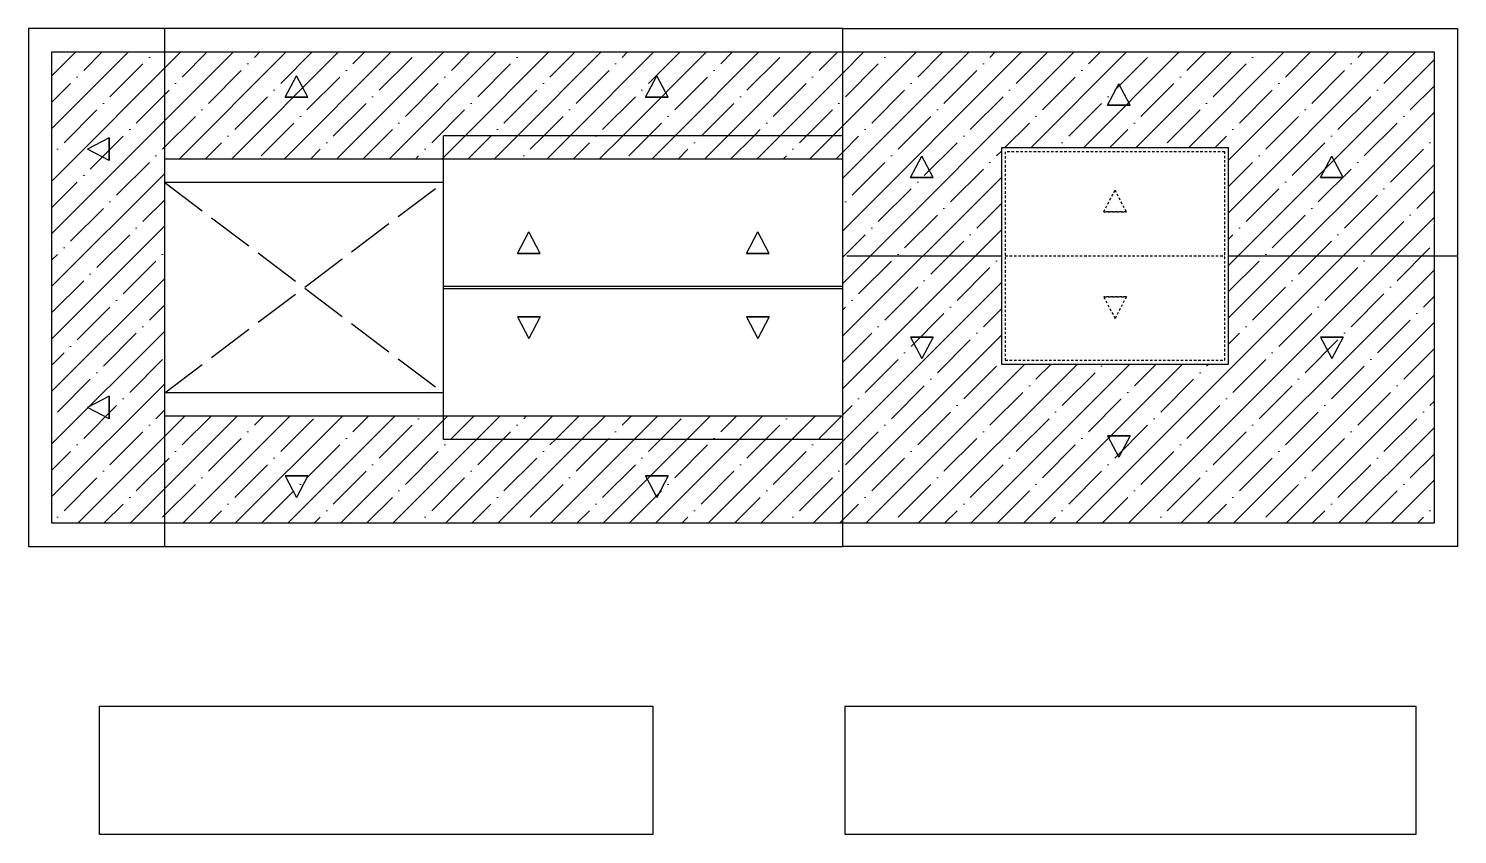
# Model space of a CAD drawing. Header units: metres. Extents: x 167 to 250, y 44 to 219.
# Drawn here: x 174 to 247.2, y 127.8 to 169.1 of the extents above; entities that cross this region are included whole.
import ezdxf

# ---------------------------------------------------------------- set-up
doc = ezdxf.new("R2010")
doc.units = ezdxf.units.M
doc.linetypes.add('06-PT1-01$0$HIDDEN2', pattern=[0.1875, 0.125, -0.0625])
doc.linetypes.add('ACAD_ISO02W100', pattern=[15, 12, -3])
for name, color, linetype, lineweight in [('A-PLAN-ACHU1', 105, 'Continuous', 9), ('muros', 5, 'Continuous', 25), ('puntea', 253, '06-PT1-01$0$HIDDEN2', 25)]:
    doc.layers.add(name, color=color, linetype=linetype, lineweight=lineweight)
pattern_1 = [(45, (-0.0009, 7.6328), (-1.347038, 1.347038), []), (45, (1.3461, 7.6328), (-1.347038, 1.347038), [2.38125, -0.47625, 0, -0.47625])]

# ---------------------------------------------------------------- blocks, each defined once
blk = doc.blocks.new('fghrhyrh')
at = {"layer": 'muros', "color": 2}
for points in [[(210.792, 146.658), (211.954, 146.658), (211.373, 145.558)], [(211.954, 146.658), (210.792, 146.658), (211.373, 145.558)]]:
    blk.add_lwpolyline(points, dxfattribs=at)
blk = doc.blocks.new('eggtgt')
at = {"layer": 'muros', "color": 2}
for points in [[(210.792, 149.916), (211.954, 149.916), (211.373, 151.016)], [(211.954, 149.916), (210.792, 149.916), (211.373, 151.016)]]:
    blk.add_lwpolyline(points, dxfattribs=at)

msp = doc.modelspace()

# ---------------------------------------------------------------- hatches: boundary and pattern name
at = {"layer": 'A-PLAN-ACHU1', "lineweight": 5}
h = msp.add_hatch(dxfattribs=at)
h.set_pattern_fill('ANSI35', color=8, scale=0.3)
h.set_pattern_definition(pattern_1)
h.paths.add_polyline_path([(187.232, 167.869), (184.952, 167.869), (179.992, 167.869), (177.712, 167.869), (175.172, 167.869), (175.173, 143.713), (178.912, 143.713), (179.992, 143.713), (184.952, 143.713), (187.232, 143.713), (192.192, 143.713), (194.472, 143.713), (199.432, 143.713), (201.712, 143.713), (215.726, 143.714), (215.726, 148.003), (195.242, 148.003), (195.242, 149.203), (180.952, 149.203), (180.952, 162.379), (195.242, 162.379), (195.242, 163.579), (215.726, 163.579), (215.726, 167.869), (205.332, 167.869), (204.252, 167.869), (201.712, 167.869), (199.432, 167.869), (194.472, 167.869), (192.192, 167.869)])
h = msp.add_hatch(dxfattribs=at)
h.set_pattern_fill('ANSI35', color=8, scale=0.3)
h.set_pattern_definition(pattern_1)
h.paths.add_polyline_path([(215.726, 167.869), (215.726, 143.714), (246.044, 143.715), (246.044, 167.869)])
h.paths.add_polyline_path([(223.857, 162.956), (235.51, 162.956), (235.51, 151.876), (223.857, 151.876)], flags=16)
h.paths.add_polyline_path([(224.057, 162.756), (235.31, 162.756), (235.31, 152.076), (224.057, 152.076)], flags=0)
h = msp.add_hatch(dxfattribs=at)
h.set_pattern_fill('ANSI35', color=8, scale=0.3)
h.set_pattern_definition(pattern_1)
h.paths.add_polyline_path([(195.242, 163.579), (195.242, 162.379), (215.726, 162.379), (215.726, 163.579)])
h = msp.add_hatch(dxfattribs=at)
h.set_pattern_fill('ANSI35', color=8, scale=0.3)
h.set_pattern_definition(pattern_1)
h.paths.add_polyline_path([(195.242, 149.203), (195.242, 148.003), (215.726, 148.003), (215.726, 149.203)])

# ---------------------------------------------------------------- linework, layer by layer
at = {"layer": 'muros', "color": 2}
for p, q in [((215.726, 169.069), (173.972, 169.069)), ((173.972, 169.069), (173.972, 142.515)), ((180.952, 142.515), (180.952, 169.069)), ((195.242, 148.003), (195.242, 163.579)), ((215.726, 163.579), (195.242, 163.579)), ((215.726, 148.003), (215.726, 163.579)), ((195.242, 161.179), (180.952, 161.179)), ((215.926, 157.416), (223.857, 157.416)), ((235.51, 157.416), (247.244, 157.416)), ((215.726, 155.851), (195.242, 155.851)), ((215.726, 155.731), (195.242, 155.731)), ((195.242, 150.403), (180.952, 150.403)), ((215.726, 148.003), (195.242, 148.003)), ((173.972, 142.515), (215.726, 142.515))]:
    msp.add_line(p, q, dxfattribs=at)
at = {"layer": 'muros', "color": 114, "true_color": 0x139b48}
for p, q in [((180.952, 149.203), (180.952, 162.379)), ((180.952, 149.203), (180.952, 162.379)), ((215.726, 162.379), (180.952, 162.379)), ((215.726, 149.203), (180.952, 149.203)), ((215.726, 143.713), (215.726, 143.714))]:
    msp.add_line(p, q, dxfattribs=at)
at = {"layer": 'muros', "color": 2}
for points in [[(215.726, 169.069), (247.244, 169.069), (247.244, 142.515), (215.726, 142.515)], [(223.857, 162.956), (223.857, 151.876), (235.51, 151.876), (235.51, 162.956)]]:
    msp.add_lwpolyline(points, close=True, dxfattribs=at)
at = {"layer": 'muros', "color": 114, "true_color": 0x139b48}
msp.add_lwpolyline([(175.172, 167.869), (177.712, 167.869), (177.712, 167.869), (179.992, 167.869), (179.992, 167.869), (184.952, 167.869), (184.952, 167.869), (187.232, 167.869), (187.232, 167.869), (192.192, 167.869), (192.192, 167.869), (194.472, 167.869), (194.472, 167.869), (199.432, 167.869), (199.432, 167.869), (201.712, 167.869), (201.712, 167.869), (204.252, 167.869), (204.252, 167.869), (205.332, 167.869), (205.332, 167.869), (246.044, 167.869), (246.044, 143.715), (201.712, 143.713), (201.712, 143.713), (199.432, 143.713), (199.432, 143.713), (194.472, 143.713), (194.472, 143.713), (192.192, 143.713), (192.192, 143.713), (187.232, 143.713), (187.232, 143.713), (184.952, 143.713), (184.952, 143.713), (179.992, 143.713), (179.992, 143.713), (178.912, 143.713), (178.912, 143.713), (175.173, 143.713), (175.172, 167.869)], dxfattribs=at)
for points in [[(205.992, 127.765), (177.607, 127.765), (177.607, 134.336), (205.992, 134.336)], [(245.114, 127.765), (215.845, 127.765), (215.845, 134.336), (245.114, 134.336)]]:
    msp.add_lwpolyline(points, close=True, dxfattribs=at)
at = {"layer": 'puntea', "linetype": 'ACAD_ISO02W100', "ltscale": 0.2}
for p, q in [((180.952, 161.179), (195.242, 150.403)), ((180.952, 150.403), (195.242, 161.179))]:
    msp.add_line(p, q, dxfattribs=at)
at = {"layer": 'puntea'}
msp.add_line((224.057, 157.416), (235.31, 157.416), dxfattribs=at)
msp.add_lwpolyline([(224.057, 162.756), (224.057, 152.076), (235.31, 152.076), (235.31, 162.756)], close=True, dxfattribs=at)
for points in [[(230.267, 159.679), (229.105, 159.679), (229.686, 160.779)], [(229.105, 159.679), (230.267, 159.679), (229.686, 160.779)], [(230.267, 155.315), (229.105, 155.315), (229.686, 154.216)], [(229.105, 155.315), (230.267, 155.315), (229.686, 154.216)]]:
    msp.add_lwpolyline(points, dxfattribs=at)

# ---------------------------------------------------------------- block references
at = {"layer": 'muros', "color": 114, "true_color": 0x139b48}
for name, p in [('eggtgt', (-23.662, 15.639)), ('eggtgt', (-5.184, 15.639)), ('eggtgt', (18.514, 15.227)), ('eggtgt', (8.399, 11.52)), ('eggtgt', (29.427, 11.52)), ('eggtgt', (-11.741, 7.633)), ('eggtgt', (-0.001, 7.633)), ('fghrhyrh', (-11.741, 7.633)), ('fghrhyrh', (-0.001, 7.633))]:
    msp.add_blockref(name, p, dxfattribs=at)
at = {"layer": 'muros', "color": 114, "true_color": 0x139b48, "xscale": -1}
for p, rotation in [((328.013, 374.263), 90), ((8.399, 303.171), 180), ((29.427, 303.171), 180), ((328.013, 361.026), 90), ((18.514, 298.114), 180), ((-23.662, 296.055), 180), ((-5.184, 296.055), 180)]:
    msp.add_blockref('eggtgt', p, dxfattribs=dict(at, rotation=rotation))

doc.saveas('drawing.dxf')
